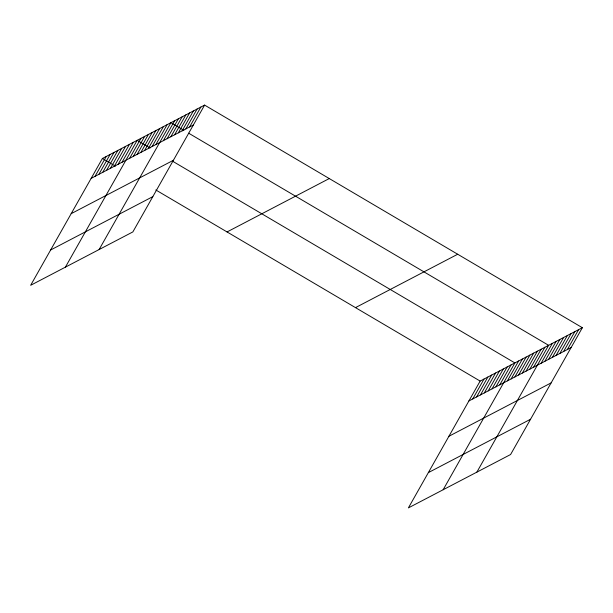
<?xml version="1.0" encoding="UTF-8"?>
<svg xmlns="http://www.w3.org/2000/svg" width="613" height="613" viewBox="0 0 613 613"><rect width="100%" height="100%" fill="white"/><g stroke="black" fill="none" stroke-linecap="round" stroke-linejoin="round"><path stroke-width="0.92" d="M204.612 105.099L102.402 158.483L30.65 285.298L132.86 231.921L204.612 105.099L582.35 327.702L510.598 454.517L408.388 507.901L480.14 381.079L582.35 327.702M95.007 176.36L106.264 156.468M98.869 174.337L110.118 154.453M102.731 172.322L113.98 152.43M106.593 170.307L117.842 150.415M110.455 168.291L121.703 148.4M114.317 166.276L125.565 146.384M118.171 164.253L129.427 144.369M122.033 162.238L133.289 142.346M65.399 267.145L137.151 140.331L150.101 147.963M129.642 158.269L140.898 138.377M133.389 156.307L144.645 136.415M137.143 154.353L148.392 134.462M140.89 152.392L152.139 132.508M144.637 150.438L155.886 130.546M148.384 148.476L159.633 128.592M152.131 146.522L163.387 126.63M155.878 144.568L167.134 124.677M99.13 249.529L170.881 122.715L183.831 130.347M163.372 140.653L174.628 120.761M167.119 138.691L178.375 118.799M170.866 136.737L182.122 116.845M174.621 134.776L185.869 114.892M178.368 132.822L189.616 112.93M182.115 130.86L193.363 110.976M185.862 128.906L197.11 109.014M189.609 126.952L200.865 107.06M472.746 398.956L484.002 379.064M476.608 396.94L487.864 377.049M480.469 394.925L491.726 375.033M484.331 392.91L495.588 373.018M488.193 390.887L499.449 371.003M492.055 388.872L503.304 368.98M495.917 386.857L507.166 366.965M499.779 384.841L511.027 364.95M443.145 489.749L514.889 362.934L172.766 161.319M507.388 380.865L518.636 360.973M511.135 378.911L522.383 359.019M514.882 376.949L526.138 357.065M518.629 374.995L529.885 355.103M522.376 373.033L533.632 353.149M526.123 371.08L537.379 351.188M529.87 369.126L541.126 349.234M533.616 367.164L544.873 347.272M476.868 472.133L548.62 345.318L188.689 133.213M541.118 363.248L552.367 343.357M544.865 361.295L556.114 341.403M548.612 359.333L559.861 339.449M552.359 357.379L563.615 337.487M556.106 355.417L567.362 335.533M559.853 353.463L571.109 333.572M563.6 351.51L574.856 331.618M567.347 349.548L578.603 329.656M91.145 178.375L193.356 124.991M71.185 213.661L173.395 160.277M50.611 250.012L152.821 196.635M227.055 231.944L329.265 178.559M355.486 307.626L457.696 254.242M468.884 400.971L571.094 347.594M448.923 436.257L551.133 382.88M428.357 472.615L530.567 419.231M102.402 158.483L115.351 166.115M155.825 189.969L480.14 381.079"/></g></svg>
